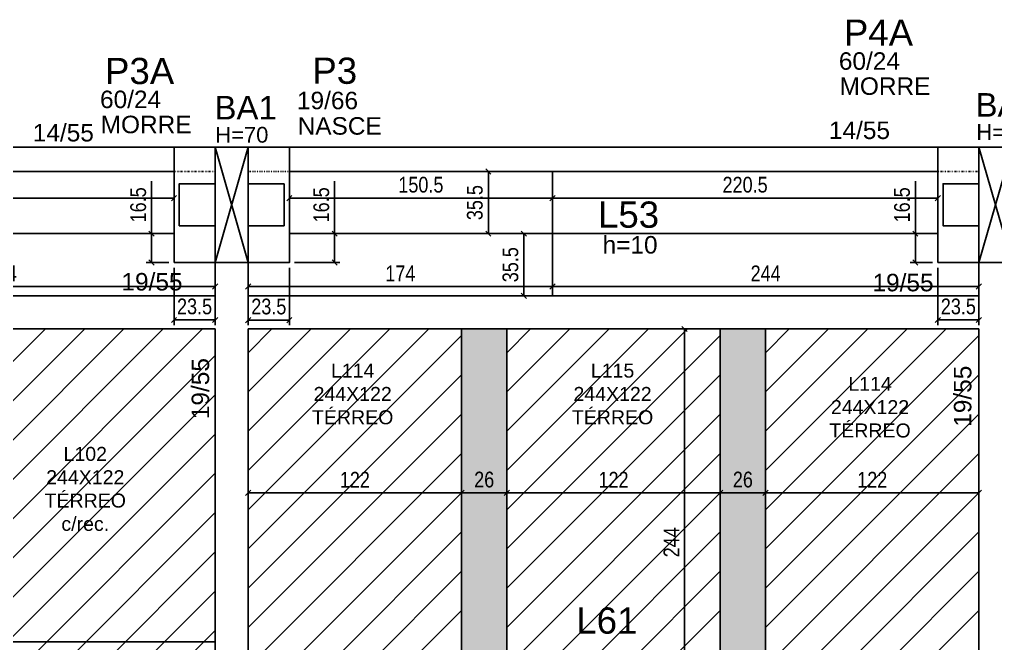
# Model space of a CAD drawing. Header units: millimetres. Extents: x 3753 to 7374, y 1906 to 3298.
# Drawn here: x 4570 to 5129, y 2940 to 3297 of the extents above; entities that cross this region are included whole.
import ezdxf

# ---------------------------------------------------------------- set-up
doc = ezdxf.new("R2010")
doc.units = ezdxf.units.MM
doc.linetypes.add('ESTILO_TQS_0004', pattern=[2, 0.5, -0.4, 0.1, -0.4, 0.1, -0.5])
for name, color, linetype in [('1', 1, 'Continuous'), ('3', 3, 'Continuous'), ('4', 4, 'Continuous'), ('7', 7, 'Continuous'), ('AUX00', 7, 'Continuous'), ('Painéis', 200, 'Continuous')]:
    doc.layers.add(name, color=color, linetype=linetype)
doc.layers.add('Hachura', color=251, linetype='Continuous', lineweight=9)
doc.layers.add('REAPROVEITAMENTO', color=251, linetype='Continuous', lineweight=9)
doc.styles.add('COTA TECNICA-50', font='techl___.ttf', dxfattribs={"height": 9})
doc.styles.get("Standard").update_dxf_attribs({"font": 'arial.ttf'})
doc.dimstyles.new('COTA PAINEL-50', dxfattribs={"dimtxt": 9, "dimasz": 3, "dimexe": 3, "dimexo": 3, "dimgap": 3, "dimtad": 1, "dimdec": 1, "dimzin": 12, "dimdsep": 46, "dimtxsty": 'COTA TECNICA-50', "dimblk1": 'OBLIQUE', "dimblk2": 'OBLIQUE', "dimsah": 1, "dimcen": 0.9, "dimclrd": 4, "dimclre": 4, "dimclrt": 240, "dimadec": 1, "dimazin": 3, "dimtfac": 1, "dimtdec": 1, "dimtmove": 0, "dimatfit": 3, "dimfxl": 1, "dimtolj": 1, "dimtzin": 12, "dimarcsym": 0})

# ---------------------------------------------------------------- blocks, each defined once
blk = doc.blocks.new('_Oblique')
at = {"color": 0, "linetype": 'ByBlock', "lineweight": -2}
blk.add_line((-0.5, -0.5), (0.5, 0.5), dxfattribs=at)
blk = doc.blocks.new('*D87')
at = {"layer": 'Defpoints', "color": 0, "transparency": 16777216}
for p in [(4950.8, 3120.17), (4950.8, 2876.17), (4950.8, 2876.17)]:
    blk.add_point(p, dxfattribs=at)
at = {"layer": 'Painéis', "color": 4, "lineweight": -2, "transparency": 16777216}
blk.add_line((4950.8, 3120.17), (4950.8, 2876.17), dxfattribs=at)
at = {"layer": 'Painéis', "color": 4, "lineweight": -2, "transparency": 16777216, "xscale": 3, "yscale": 3, "zscale": 3}
for p, rotation in [((4950.8, 3120.17), 90), ((4950.8, 2876.17), 270)]:
    blk.add_blockref('_Oblique', p, dxfattribs=dict(at, rotation=rotation))
at = {"layer": 'Painéis', "color": 240, "transparency": 16777216, "insert": (4943.24, 2998.17), "char_height": 9, "attachment_point": 5, "rotation": 90, "style": 'COTA TECNICA-50'}
blk.add_mtext('\\A1;244', dxfattribs=at)
blk = doc.blocks.new('*D90')
at = {"layer": 'Defpoints', "color": 0, "transparency": 16777216}
for p in [(4701.16, 3026.39), (4823.13, 3026.39), (4823.13, 3026.39)]:
    blk.add_point(p, dxfattribs=at)
at = {"layer": 'Painéis', "color": 4, "lineweight": -2, "transparency": 16777216}
blk.add_line((4701.16, 3026.39), (4823.13, 3026.39), dxfattribs=at)
at = {"layer": 'Painéis', "color": 4, "lineweight": -2, "transparency": 16777216, "xscale": 3, "yscale": 3, "zscale": 3, "rotation": 180}
blk.add_blockref('_Oblique', (4701.16, 3026.39), dxfattribs=at)
at = {"layer": 'Painéis', "color": 4, "lineweight": -2, "transparency": 16777216, "xscale": 3, "yscale": 3, "zscale": 3}
blk.add_blockref('_Oblique', (4823.13, 3026.39), dxfattribs=at)
at = {"layer": 'Painéis', "color": 240, "transparency": 16777216, "insert": (4762.14, 3033.95), "char_height": 9, "attachment_point": 5, "style": 'COTA TECNICA-50'}
blk.add_mtext('\\A1;122', dxfattribs=at)
blk = doc.blocks.new('*D91')
at = {"layer": 'Defpoints', "color": 0, "transparency": 16777216}
for p in [(4823.13, 3026.39), (4849.13, 3026.39), (4849.13, 3026.39)]:
    blk.add_point(p, dxfattribs=at)
at = {"layer": 'Painéis', "color": 4, "lineweight": -2, "transparency": 16777216}
blk.add_line((4823.13, 3026.39), (4849.13, 3026.39), dxfattribs=at)
at = {"layer": 'Painéis', "color": 4, "lineweight": -2, "transparency": 16777216, "xscale": 3, "yscale": 3, "zscale": 3, "rotation": 180}
blk.add_blockref('_Oblique', (4823.13, 3026.39), dxfattribs=at)
at = {"layer": 'Painéis', "color": 4, "lineweight": -2, "transparency": 16777216, "xscale": 3, "yscale": 3, "zscale": 3}
blk.add_blockref('_Oblique', (4849.13, 3026.39), dxfattribs=at)
at = {"layer": 'Painéis', "color": 240, "transparency": 16777216, "insert": (4836.13, 3033.99), "char_height": 9, "attachment_point": 5, "style": 'COTA TECNICA-50'}
blk.add_mtext('\\A1;26', dxfattribs=at)
blk = doc.blocks.new('*D92')
at = {"layer": 'Defpoints', "color": 0, "transparency": 16777216}
for p in [(4849.13, 3026.39), (4971.13, 3026.39), (4971.13, 3026.39)]:
    blk.add_point(p, dxfattribs=at)
at = {"layer": 'Painéis', "color": 4, "lineweight": -2, "transparency": 16777216}
blk.add_line((4849.13, 3026.39), (4971.13, 3026.39), dxfattribs=at)
at = {"layer": 'Painéis', "color": 4, "lineweight": -2, "transparency": 16777216, "xscale": 3, "yscale": 3, "zscale": 3, "rotation": 180}
blk.add_blockref('_Oblique', (4849.13, 3026.39), dxfattribs=at)
at = {"layer": 'Painéis', "color": 4, "lineweight": -2, "transparency": 16777216, "xscale": 3, "yscale": 3, "zscale": 3}
blk.add_blockref('_Oblique', (4971.13, 3026.39), dxfattribs=at)
at = {"layer": 'Painéis', "color": 240, "transparency": 16777216, "insert": (4910.13, 3033.95), "char_height": 9, "attachment_point": 5, "style": 'COTA TECNICA-50'}
blk.add_mtext('\\A1;122', dxfattribs=at)
blk = doc.blocks.new('*D93')
at = {"layer": 'Defpoints', "color": 0, "transparency": 16777216}
for p in [(4971.13, 3026.39), (4997.13, 3026.39), (4997.13, 3026.39)]:
    blk.add_point(p, dxfattribs=at)
at = {"layer": 'Painéis', "color": 4, "lineweight": -2, "transparency": 16777216}
blk.add_line((4971.13, 3026.39), (4997.13, 3026.39), dxfattribs=at)
at = {"layer": 'Painéis', "color": 4, "lineweight": -2, "transparency": 16777216, "xscale": 3, "yscale": 3, "zscale": 3, "rotation": 180}
blk.add_blockref('_Oblique', (4971.13, 3026.39), dxfattribs=at)
at = {"layer": 'Painéis', "color": 4, "lineweight": -2, "transparency": 16777216, "xscale": 3, "yscale": 3, "zscale": 3}
blk.add_blockref('_Oblique', (4997.13, 3026.39), dxfattribs=at)
at = {"layer": 'Painéis', "color": 240, "transparency": 16777216, "insert": (4984.13, 3033.99), "char_height": 9, "attachment_point": 5, "style": 'COTA TECNICA-50'}
blk.add_mtext('\\A1;26', dxfattribs=at)
blk = doc.blocks.new('*D94')
at = {"layer": 'Defpoints', "color": 0, "transparency": 16777216}
for p in [(4997.13, 3026.39), (5119.16, 3026.39), (5119.16, 3026.39)]:
    blk.add_point(p, dxfattribs=at)
at = {"layer": 'Painéis', "color": 4, "lineweight": -2, "transparency": 16777216}
blk.add_line((4997.13, 3026.39), (5119.16, 3026.39), dxfattribs=at)
at = {"layer": 'Painéis', "color": 4, "lineweight": -2, "transparency": 16777216, "xscale": 3, "yscale": 3, "zscale": 3, "rotation": 180}
blk.add_blockref('_Oblique', (4997.13, 3026.39), dxfattribs=at)
at = {"layer": 'Painéis', "color": 4, "lineweight": -2, "transparency": 16777216, "xscale": 3, "yscale": 3, "zscale": 3}
blk.add_blockref('_Oblique', (5119.16, 3026.39), dxfattribs=at)
at = {"layer": 'Painéis', "color": 240, "transparency": 16777216, "insert": (5058.14, 3033.95), "char_height": 9, "attachment_point": 5, "style": 'COTA TECNICA-50'}
blk.add_mtext('\\A1;122', dxfattribs=at)
blk = doc.blocks.new('*D265')
at = {"layer": 'Defpoints', "color": 0, "transparency": 16777216}
for p in [(4724.66, 3174.67), (4750.57, 3174.67), (4724.66, 3158.17)]:
    blk.add_point(p, dxfattribs=at)
at = {"layer": 'Painéis', "color": 4, "lineweight": -2, "transparency": 16777216}
for p, q in [((4750.57, 3174.67), (4750.57, 3204.64)), ((4727.66, 3174.67), (4753.57, 3174.67)), ((4750.57, 3158.17), (4750.57, 3174.67)), ((4727.66, 3158.17), (4753.57, 3158.17))]:
    blk.add_line(p, q, dxfattribs=at)
at = {"layer": 'Painéis', "color": 4, "lineweight": -2, "transparency": 16777216, "xscale": 3, "yscale": 3, "zscale": 3}
for p, rotation in [((4750.57, 3174.67), 90), ((4750.57, 3158.17), 270)]:
    blk.add_blockref('_Oblique', p, dxfattribs=dict(at, rotation=rotation))
at = {"layer": 'Painéis', "color": 240, "transparency": 16777216, "insert": (4742.97, 3191.15), "char_height": 9, "attachment_point": 5, "rotation": 90, "style": 'COTA TECNICA-50'}
blk.add_mtext('\\A1;16.5', dxfattribs=at)
blk = doc.blocks.new('*D46')
at = {"layer": 'Defpoints', "color": 0, "transparency": 16777216}
for p in [(4701.16, 3158.17), (4724.66, 3158.17), (4724.66, 3125.26)]:
    blk.add_point(p, dxfattribs=at)
at = {"layer": 'Painéis', "color": 4, "lineweight": -2, "transparency": 16777216}
for p, q in [((4701.16, 3155.17), (4701.16, 3122.26)), ((4724.66, 3155.17), (4724.66, 3122.26)), ((4701.16, 3125.26), (4724.66, 3125.26))]:
    blk.add_line(p, q, dxfattribs=at)
at = {"layer": 'Painéis', "color": 4, "lineweight": -2, "transparency": 16777216, "xscale": 3, "yscale": 3, "zscale": 3, "rotation": 180}
blk.add_blockref('_Oblique', (4701.16, 3125.26), dxfattribs=at)
at = {"layer": 'Painéis', "color": 4, "lineweight": -2, "transparency": 16777216, "xscale": 3, "yscale": 3, "zscale": 3}
blk.add_blockref('_Oblique', (4724.66, 3125.26), dxfattribs=at)
at = {"layer": 'Painéis', "color": 240, "transparency": 16777216, "insert": (4712.91, 3132.96), "char_height": 9, "attachment_point": 5, "style": 'COTA TECNICA-50'}
blk.add_mtext('\\A1;23.5', dxfattribs=at)
blk = doc.blocks.new('*D266')
at = {"layer": 'Defpoints', "color": 0, "transparency": 16777216}
for p in [(5082.82, 3174.67), (5095.66, 3174.67), (5095.66, 3158.17)]:
    blk.add_point(p, dxfattribs=at)
at = {"layer": 'Painéis', "color": 4, "lineweight": -2, "transparency": 16777216}
for p, q in [((5082.82, 3174.67), (5082.82, 3204.64)), ((5092.66, 3174.67), (5079.82, 3174.67)), ((5082.82, 3158.17), (5082.82, 3174.67)), ((5092.66, 3158.17), (5079.82, 3158.17))]:
    blk.add_line(p, q, dxfattribs=at)
at = {"layer": 'Painéis', "color": 4, "lineweight": -2, "transparency": 16777216, "xscale": 3, "yscale": 3, "zscale": 3}
for p, rotation in [((5082.82, 3174.67), 90), ((5082.82, 3158.17), 270)]:
    blk.add_blockref('_Oblique', p, dxfattribs=dict(at, rotation=rotation))
at = {"layer": 'Painéis', "color": 240, "transparency": 16777216, "insert": (5075.22, 3191.15), "char_height": 9, "attachment_point": 5, "rotation": 90, "style": 'COTA TECNICA-50'}
blk.add_mtext('\\A1;16.5', dxfattribs=at)
blk = doc.blocks.new('*D47')
at = {"layer": 'Defpoints', "color": 0, "transparency": 16777216}
for p in [(5095.66, 3158.17), (5119.16, 3158.17), (5095.66, 3125.31)]:
    blk.add_point(p, dxfattribs=at)
at = {"layer": 'Painéis', "color": 4, "lineweight": -2, "transparency": 16777216}
for p, q in [((5095.66, 3155.17), (5095.66, 3122.31)), ((5119.16, 3155.17), (5119.16, 3122.31)), ((5119.16, 3125.31), (5095.66, 3125.31))]:
    blk.add_line(p, q, dxfattribs=at)
at = {"layer": 'Painéis', "color": 4, "lineweight": -2, "transparency": 16777216, "xscale": 3, "yscale": 3, "zscale": 3, "rotation": 180}
blk.add_blockref('_Oblique', (5095.66, 3125.31), dxfattribs=at)
at = {"layer": 'Painéis', "color": 4, "lineweight": -2, "transparency": 16777216, "xscale": 3, "yscale": 3, "zscale": 3}
blk.add_blockref('_Oblique', (5119.16, 3125.31), dxfattribs=at)
at = {"layer": 'Painéis', "color": 240, "transparency": 16777216, "insert": (5107.41, 3133), "char_height": 9, "attachment_point": 5, "style": 'COTA TECNICA-50'}
blk.add_mtext('\\A1;23.5', dxfattribs=at)
blk = doc.blocks.new('*D267')
at = {"layer": 'Defpoints', "color": 0, "transparency": 16777216}
for p in [(4701.16, 3144.4), (4875.16, 3144.4), (4875.16, 3144.4)]:
    blk.add_point(p, dxfattribs=at)
at = {"layer": 'Painéis', "color": 4, "lineweight": -2, "transparency": 16777216}
blk.add_line((4701.16, 3144.4), (4875.16, 3144.4), dxfattribs=at)
at = {"layer": 'Painéis', "color": 4, "lineweight": -2, "transparency": 16777216, "xscale": 3, "yscale": 3, "zscale": 3, "rotation": 180}
blk.add_blockref('_Oblique', (4701.16, 3144.4), dxfattribs=at)
at = {"layer": 'Painéis', "color": 4, "lineweight": -2, "transparency": 16777216, "xscale": 3, "yscale": 3, "zscale": 3}
blk.add_blockref('_Oblique', (4875.16, 3144.4), dxfattribs=at)
at = {"layer": 'Painéis', "color": 240, "transparency": 16777216, "insert": (4788.16, 3151.96), "char_height": 9, "attachment_point": 5, "style": 'COTA TECNICA-50'}
blk.add_mtext('\\A1;174', dxfattribs=at)
blk = doc.blocks.new('*D48')
at = {"layer": 'Defpoints', "color": 0, "transparency": 16777216}
for p in [(4875.16, 3144.4), (5119.16, 3144.4), (5119.16, 3144.4)]:
    blk.add_point(p, dxfattribs=at)
at = {"layer": 'Painéis', "color": 4, "lineweight": -2, "transparency": 16777216}
blk.add_line((4875.16, 3144.4), (5119.16, 3144.4), dxfattribs=at)
at = {"layer": 'Painéis', "color": 4, "lineweight": -2, "transparency": 16777216, "xscale": 3, "yscale": 3, "zscale": 3, "rotation": 180}
blk.add_blockref('_Oblique', (4875.16, 3144.4), dxfattribs=at)
at = {"layer": 'Painéis', "color": 4, "lineweight": -2, "transparency": 16777216, "xscale": 3, "yscale": 3, "zscale": 3}
blk.add_blockref('_Oblique', (5119.16, 3144.4), dxfattribs=at)
at = {"layer": 'Painéis', "color": 240, "transparency": 16777216, "insert": (4997.16, 3151.96), "char_height": 9, "attachment_point": 5, "style": 'COTA TECNICA-50'}
blk.add_mtext('\\A1;244', dxfattribs=at)
blk = doc.blocks.new('*D49')
at = {"layer": 'Defpoints', "color": 0, "transparency": 16777216}
for p in [(4875.16, 3195.01), (4875.16, 3195.01), (5095.66, 3195.01)]:
    blk.add_point(p, dxfattribs=at)
at = {"layer": 'Painéis', "color": 4, "lineweight": -2, "transparency": 16777216}
blk.add_line((5095.66, 3195.01), (4875.16, 3195.01), dxfattribs=at)
at = {"layer": 'Painéis', "color": 4, "lineweight": -2, "transparency": 16777216, "xscale": 3, "yscale": 3, "zscale": 3, "rotation": 180}
blk.add_blockref('_Oblique', (4875.16, 3195.01), dxfattribs=at)
at = {"layer": 'Painéis', "color": 4, "lineweight": -2, "transparency": 16777216, "xscale": 3, "yscale": 3, "zscale": 3}
blk.add_blockref('_Oblique', (5095.66, 3195.01), dxfattribs=at)
at = {"layer": 'Painéis', "color": 240, "transparency": 16777216, "insert": (4985.41, 3202.61), "char_height": 9, "attachment_point": 5, "style": 'COTA TECNICA-50'}
blk.add_mtext('\\A1;220.5', dxfattribs=at)
blk = doc.blocks.new('*D50')
at = {"layer": 'Defpoints', "color": 0, "transparency": 16777216}
for p in [(4724.66, 3195.01), (4724.66, 3195.01), (4875.16, 3195.01)]:
    blk.add_point(p, dxfattribs=at)
at = {"layer": 'Painéis', "color": 4, "lineweight": -2, "transparency": 16777216}
blk.add_line((4875.16, 3195.01), (4724.66, 3195.01), dxfattribs=at)
at = {"layer": 'Painéis', "color": 4, "lineweight": -2, "transparency": 16777216, "xscale": 3, "yscale": 3, "zscale": 3, "rotation": 180}
blk.add_blockref('_Oblique', (4724.66, 3195.01), dxfattribs=at)
at = {"layer": 'Painéis', "color": 4, "lineweight": -2, "transparency": 16777216, "xscale": 3, "yscale": 3, "zscale": 3}
blk.add_blockref('_Oblique', (4875.16, 3195.01), dxfattribs=at)
at = {"layer": 'Painéis', "color": 240, "transparency": 16777216, "insert": (4799.91, 3202.61), "char_height": 9, "attachment_point": 5, "style": 'COTA TECNICA-50'}
blk.add_mtext('\\A1;150.5', dxfattribs=at)
blk = doc.blocks.new('*D51')
at = {"layer": 'Defpoints', "color": 0, "transparency": 16777216}
for p in [(4858.87, 3174.67), (4859.63, 3174.67), (4859.63, 3139.17)]:
    blk.add_point(p, dxfattribs=at)
at = {"layer": 'Painéis', "color": 4, "lineweight": -2, "transparency": 16777216}
for p, q in [((4856.63, 3174.67), (4855.87, 3174.67)), ((4858.87, 3139.17), (4858.87, 3174.67)), ((4856.63, 3139.17), (4855.87, 3139.17))]:
    blk.add_line(p, q, dxfattribs=at)
at = {"layer": 'Painéis', "color": 4, "lineweight": -2, "transparency": 16777216, "xscale": 3, "yscale": 3, "zscale": 3}
for p, rotation in [((4858.87, 3174.67), 90), ((4858.87, 3139.17), 270)]:
    blk.add_blockref('_Oblique', p, dxfattribs=dict(at, rotation=rotation))
at = {"layer": 'Painéis', "color": 240, "transparency": 16777216, "insert": (4851.17, 3156.92), "char_height": 9, "attachment_point": 5, "rotation": 90, "style": 'COTA TECNICA-50'}
blk.add_mtext('\\A1;35.5', dxfattribs=at)
blk = doc.blocks.new('*D52')
at = {"layer": 'Defpoints', "color": 0, "transparency": 16777216}
for p in [(4838.5, 3210.17), (4840.38, 3210.17), (4840.38, 3174.67)]:
    blk.add_point(p, dxfattribs=at)
at = {"layer": 'Painéis', "color": 4, "lineweight": -2, "transparency": 16777216}
for p, q in [((4837.38, 3210.17), (4835.5, 3210.17)), ((4838.5, 3174.67), (4838.5, 3210.17)), ((4837.38, 3174.67), (4835.5, 3174.67))]:
    blk.add_line(p, q, dxfattribs=at)
at = {"layer": 'Painéis', "color": 4, "lineweight": -2, "transparency": 16777216, "xscale": 3, "yscale": 3, "zscale": 3}
for p, rotation in [((4838.5, 3210.17), 90), ((4838.5, 3174.67), 270)]:
    blk.add_blockref('_Oblique', p, dxfattribs=dict(at, rotation=rotation))
at = {"layer": 'Painéis', "color": 240, "transparency": 16777216, "insert": (4830.8, 3192.42), "char_height": 9, "attachment_point": 5, "rotation": 90, "style": 'COTA TECNICA-50'}
blk.add_mtext('\\A1;35.5', dxfattribs=at)
blk = doc.blocks.new('*D269')
at = {"layer": 'Defpoints', "color": 0, "transparency": 16777216}
for p in [(4645.82, 3174.67), (4658.66, 3174.67), (4658.66, 3158.17)]:
    blk.add_point(p, dxfattribs=at)
at = {"layer": 'Painéis', "color": 4, "lineweight": -2, "transparency": 16777216}
for p, q in [((4645.82, 3174.67), (4645.82, 3204.64)), ((4655.66, 3174.67), (4642.82, 3174.67)), ((4645.82, 3158.17), (4645.82, 3174.67)), ((4655.66, 3158.17), (4642.82, 3158.17))]:
    blk.add_line(p, q, dxfattribs=at)
at = {"layer": 'Painéis', "color": 4, "lineweight": -2, "transparency": 16777216, "xscale": 3, "yscale": 3, "zscale": 3}
for p, rotation in [((4645.82, 3174.67), 90), ((4645.82, 3158.17), 270)]:
    blk.add_blockref('_Oblique', p, dxfattribs=dict(at, rotation=rotation))
at = {"layer": 'Painéis', "color": 240, "transparency": 16777216, "insert": (4638.22, 3191.15), "char_height": 9, "attachment_point": 5, "rotation": 90, "style": 'COTA TECNICA-50'}
blk.add_mtext('\\A1;16.5', dxfattribs=at)
blk = doc.blocks.new('*D54')
at = {"layer": 'Defpoints', "color": 0, "transparency": 16777216}
for p in [(4658.66, 3158.17), (4682.16, 3158.17), (4658.66, 3125.31)]:
    blk.add_point(p, dxfattribs=at)
at = {"layer": 'Painéis', "color": 4, "lineweight": -2, "transparency": 16777216}
for p, q in [((4658.66, 3155.17), (4658.66, 3122.31)), ((4682.16, 3155.17), (4682.16, 3122.31)), ((4682.16, 3125.31), (4658.66, 3125.31))]:
    blk.add_line(p, q, dxfattribs=at)
at = {"layer": 'Painéis', "color": 4, "lineweight": -2, "transparency": 16777216, "xscale": 3, "yscale": 3, "zscale": 3, "rotation": 180}
blk.add_blockref('_Oblique', (4658.66, 3125.31), dxfattribs=at)
at = {"layer": 'Painéis', "color": 4, "lineweight": -2, "transparency": 16777216, "xscale": 3, "yscale": 3, "zscale": 3}
blk.add_blockref('_Oblique', (4682.16, 3125.31), dxfattribs=at)
at = {"layer": 'Painéis', "color": 240, "transparency": 16777216, "insert": (4670.41, 3133), "char_height": 9, "attachment_point": 5, "style": 'COTA TECNICA-50'}
blk.add_mtext('\\A1;23.5', dxfattribs=at)
blk = doc.blocks.new('*D55')
at = {"layer": 'Defpoints', "color": 0, "transparency": 16777216}
for p in [(4438.16, 3144.4), (4682.16, 3144.4), (4682.16, 3144.4)]:
    blk.add_point(p, dxfattribs=at)
at = {"layer": 'Painéis', "color": 4, "lineweight": -2, "transparency": 16777216}
blk.add_line((4438.16, 3144.4), (4682.16, 3144.4), dxfattribs=at)
at = {"layer": 'Painéis', "color": 4, "lineweight": -2, "transparency": 16777216, "xscale": 3, "yscale": 3, "zscale": 3, "rotation": 180}
blk.add_blockref('_Oblique', (4438.16, 3144.4), dxfattribs=at)
at = {"layer": 'Painéis', "color": 4, "lineweight": -2, "transparency": 16777216, "xscale": 3, "yscale": 3, "zscale": 3}
blk.add_blockref('_Oblique', (4682.16, 3144.4), dxfattribs=at)
at = {"layer": 'Painéis', "color": 240, "transparency": 16777216, "insert": (4560.16, 3151.96), "char_height": 9, "attachment_point": 5, "style": 'COTA TECNICA-50'}
blk.add_mtext('\\A1;244', dxfattribs=at)
blk = doc.blocks.new('*D56')
at = {"layer": 'Defpoints', "color": 0, "transparency": 16777216}
for p in [(4438.16, 3195.01), (4438.16, 3195.01), (4658.66, 3195.01)]:
    blk.add_point(p, dxfattribs=at)
at = {"layer": 'Painéis', "color": 4, "lineweight": -2, "transparency": 16777216}
blk.add_line((4658.66, 3195.01), (4438.16, 3195.01), dxfattribs=at)
at = {"layer": 'Painéis', "color": 4, "lineweight": -2, "transparency": 16777216, "xscale": 3, "yscale": 3, "zscale": 3, "rotation": 180}
blk.add_blockref('_Oblique', (4438.16, 3195.01), dxfattribs=at)
at = {"layer": 'Painéis', "color": 4, "lineweight": -2, "transparency": 16777216, "xscale": 3, "yscale": 3, "zscale": 3}
blk.add_blockref('_Oblique', (4658.66, 3195.01), dxfattribs=at)
at = {"layer": 'Painéis', "color": 240, "transparency": 16777216, "insert": (4548.41, 3202.61), "char_height": 9, "attachment_point": 5, "style": 'COTA TECNICA-50'}
blk.add_mtext('\\A1;220.5', dxfattribs=at)

msp = doc.modelspace()

# ---------------------------------------------------------------- hatches: boundary and pattern name
at = {"layer": 'Hachura', "linetype": 'ByBlock'}
h = msp.add_hatch(color=256, dxfattribs=at)
h.dxf.hatch_style = 1
h.paths.add_polyline_path([(4823.13, 2697.17), (4849.13, 2697.17), (4849.13, 3120.17), (4823.13, 3120.17)])
h = msp.add_hatch(color=256, dxfattribs=at)
h.dxf.hatch_style = 1
h.paths.add_polyline_path([(4971.13, 2697.17), (4997.13, 2697.17), (4997.13, 3120.17), (4971.13, 3120.17)])
at = {"layer": 'REAPROVEITAMENTO', "linetype": 'ByBlock'}
h = msp.add_hatch(dxfattribs=at)
h.set_pattern_fill('ANSI31', color=256, scale=5, style=2)
h.set_pattern_definition([(45, (-1856.615, 944.047), (-11.22532, 11.22532), [])])
h.paths.add_polyline_path([(4679.66, 2776.17), (4682.19, 2776.17), (4682.19, 3120.17), (4560.14, 3120.17), (4560.14, 2702.67), (4590.64, 2702.67), (4590.64, 2697.35), (4679.66, 2697.35)])
h = msp.add_hatch(dxfattribs=at)
h.set_pattern_fill('ANSI31', color=256, scale=5, style=2)
h.set_pattern_definition([(45, (-1573.38, 716.047), (-11.22532, 11.22532), [])])
h.paths.add_polyline_path([(4703.66, 2776.17), (4703.66, 2697.17), (4823.13, 2697.17), (4823.13, 3120.17), (4701.13, 3120.17), (4701.13, 2776.17)])
h = msp.add_hatch(dxfattribs=at)
h.set_pattern_fill('ANSI31', color=256, scale=5, style=2)
h.set_pattern_definition([(45, (-1425.38, 716.047), (-11.22532, 11.22532), [])])
h.paths.add_polyline_path([(4971.13, 3120.17), (4849.13, 3120.17), (4849.13, 2697.17), (4971.13, 2697.17)])
h = msp.add_hatch(dxfattribs=at)
h.set_pattern_fill('ANSI31', color=256, scale=5, style=2)
h.set_pattern_definition([(45, (-1277.38, 716.047), (-11.22532, 11.22532), [])])
h.paths.add_polyline_path([(5088.66, 2697.17), (5088.66, 2782.17), (5119.13, 2782.17), (5119.13, 3120.17), (4997.13, 3120.17), (4997.13, 2697.17)])

# ---------------------------------------------------------------- linework, layer by layer
at = {"layer": '1', "linetype": 'Continuous'}
for p, q in [((4682.16, 3158.17), (4701.16, 3224.17)), ((4682.16, 3224.17), (4701.16, 3158.17)), ((5119.16, 3158.17), (5138.16, 3224.17)), ((5119.16, 3224.17), (5138.16, 3158.17))]:
    msp.add_line(p, q, dxfattribs=at)
at = {"layer": '3', "linetype": 'Continuous'}
for p, q in [((4269.66, 3224.17), (4682.16, 3224.17)), ((4701.16, 3224.17), (5119.16, 3224.17)), ((4269.66, 3210.17), (4658.66, 3210.17)), ((4724.66, 3210.17), (5095.66, 3210.17))]:
    msp.add_line(p, q, dxfattribs=at)
at = {"layer": '3', "linetype": 'ESTILO_TQS_0004'}
for p, q in [((4658.66, 3210.17), (4682.16, 3210.17)), ((4724.66, 3210.17), (4701.16, 3210.17)), ((5095.66, 3210.17), (5119.16, 3210.17))]:
    msp.add_line(p, q, dxfattribs=at)
at = {"layer": '3', "linetype": 'Continuous'}
for points in [[(4658.66, 3158.17), (4724.66, 3158.17), (4724.66, 3224.17), (4658.66, 3224.17), (4658.66, 3158.17)], [(5095.66, 3158.17), (5161.66, 3158.17), (5161.66, 3224.17), (5095.66, 3224.17), (5095.66, 3158.17)], [(4682.16, 3158.17), (4682.16, 3139.17)], [(4701.16, 3139.17), (4701.16, 3158.17)], [(5119.16, 3158.17), (5119.16, 3139.17)], [(4682.16, 3139.17), (4264.16, 3139.17)], [(5119.16, 3139.17), (4701.16, 3139.17)], [(4264.16, 3120.17), (4682.16, 3120.17)], [(4682.16, 3120.17), (4682.16, 2776.17)], [(4701.16, 3120.17), (5119.16, 3120.17)], [(4701.16, 2776.17), (4701.16, 3120.17)], [(5119.16, 3120.17), (5119.16, 2782.17)]]:
    msp.add_lwpolyline(points, dxfattribs=at)
at = {"layer": '7', "linetype": 'Continuous'}
for points in [[(4682.16, 3158.17), (4701.16, 3158.17), (4701.16, 3224.17), (4682.16, 3224.17), (4682.16, 3158.17)], [(5119.16, 3158.17), (5138.16, 3158.17), (5138.16, 3224.17), (5119.16, 3224.17), (5119.16, 3158.17)], [(4682.16, 3203.17), (4661.66, 3203.17), (4661.66, 3179.17), (4682.16, 3179.17), (4682.16, 3203.17)], [(4721.66, 3203.17), (4701.16, 3203.17), (4701.16, 3179.17), (4721.66, 3179.17), (4721.66, 3203.17)], [(5119.16, 3203.17), (5098.66, 3203.17), (5098.66, 3179.17), (5119.16, 3179.17), (5119.16, 3203.17)]]:
    msp.add_lwpolyline(points, dxfattribs=at)
at = {"layer": 'Painéis'}
for p, q in [((4875.16, 3210.17), (4875.16, 3139.17)), ((4269.66, 3174.67), (4658.66, 3174.67)), ((4724.66, 3174.67), (5095.66, 3174.67)), ((4823.13, 2697.17), (4823.13, 3120.17)), ((4849.13, 2697.17), (4849.13, 3120.17)), ((4971.13, 2697.17), (4971.13, 3120.17)), ((4997.13, 2697.17), (4997.13, 3120.17)), ((4682.16, 2941.19), (4264.14, 2941.19))]:
    msp.add_line(p, q, dxfattribs=at)

# ---------------------------------------------------------------- texts
at = {"layer": '3', "linetype": 'Continuous'}
for s, height, p in [('60/24', 10, (5039.05, 3268.39)), ('MORRE', 10, (5039.44, 3254.04)), ('60/24', 10, (4616.33, 3246.46)), ('19/66', 10, (4729.01, 3245.82)), ('MORRE', 10, (4616.72, 3232.11)), ('NASCE', 10, (4729.4, 3231.28)), ('14/55', 10, (5033.36, 3228.78)), ('14/55', 10, (4577.86, 3227.4)), ('H=70', 9, (4682.26, 3226.71)), ('H=70', 9, (5117.7, 3228.3)), ('h=10', 10, (4903.87, 3163.3)), ('19/55', 10, (4628.58, 3142.17)), ('19/55', 10, (5058.29, 3141.7))]:
    msp.add_text(s, height=height, dxfattribs=at).set_placement(p)
for p in [(4678.74, 3068.56), (5114.85, 3064.22)]:
    msp.add_text('19/55', height=10, rotation=90, dxfattribs=at).set_placement(p)
at = {"layer": '4', "linetype": 'Continuous'}
for s, height, p in [('P4A', 15, (5041.92, 3282.12)), ('P3A', 15, (4619.2, 3260.19)), ('P3', 15, (4737.82, 3260.35)), ('BA1', 13.5, (4681.83, 3239.97)), ('BA1', 13.5, (5117.27, 3241.56)), ('L53', 15, (4901.26, 3178.06)), ('L61', 15, (4888.83, 2945.9))]:
    msp.add_text(s, height=height, dxfattribs=at).set_placement(p)
at = {"layer": 'AUX00', "char_height": 8, "attachment_point": 1}
for s, insert in [('\\pxqc;L114^J244X122^JTÉRREO', (4699.33, 3100.34)), ('\\pxqc;L115^J244X122^JTÉRREO', (4848.02, 3100.34)), ('\\pxqc;L114^J244X122^JTÉRREO', (4995.33, 3092.79)), ('\\pxqc;L102 ^J244X122^JTÉRREO^Jc/rec.', (4546.34, 3052.72))]:
    msp.add_mtext_dynamic_manual_height_columns(s, width=123.1041, gutter_width=12.5, heights=[0], dxfattribs=dict(at, insert=insert))

# ---------------------------------------------------------------- dimensions: what is measured, and where the dimension line sits
at = {"layer": 'Painéis'}
for base, p1, p2, picture, middle in [((4838.5, 3210.17), (4840.38, 3174.67), (4840.38, 3210.17), '*D52', (4830.8, 3192.42)), ((4645.82, 3174.67), (4658.66, 3158.17), (4658.66, 3174.67), '*D269', (4638.22, 3191.15)), ((4750.57, 3174.67), (4724.66, 3158.17), (4724.66, 3174.67), '*D265', (4742.97, 3191.15)), ((5082.82, 3174.67), (5095.66, 3158.17), (5095.66, 3174.67), '*D266', (5075.22, 3191.15)), ((4858.87, 3174.67), (4859.63, 3139.17), (4859.63, 3174.67), '*D51', (4851.17, 3156.92)), ((4950.8, 2876.17), (4950.8, 3120.17), (4950.8, 2876.17), '*D87', (4943.24, 2998.17))]:
    dim = msp.add_linear_dim(base=base, p1=p1, p2=p2, angle=90, dimstyle='COTA PAINEL-50', dxfattribs=at)
    dim.commit()
    dim.dimension.update_dxf_attribs({"geometry": picture, "text_midpoint": middle})
for base, p1, p2, picture, middle in [((4438.16, 3195.01), (4658.66, 3195.01), (4438.16, 3195.01), '*D56', (4548.41, 3202.61)), ((4724.66, 3195.01), (4875.16, 3195.01), (4724.66, 3195.01), '*D50', (4799.91, 3202.61)), ((4875.16, 3195.01), (5095.66, 3195.01), (4875.16, 3195.01), '*D49', (4985.41, 3202.61)), ((4682.16, 3144.4), (4438.16, 3144.4), (4682.16, 3144.4), '*D55', (4560.16, 3151.96)), ((4875.16, 3144.4), (4701.16, 3144.4), (4875.16, 3144.4), '*D267', (4788.16, 3151.96)), ((5119.16, 3144.4), (4875.16, 3144.4), (5119.16, 3144.4), '*D48', (4997.16, 3151.96)), ((4823.13, 3026.39), (4701.16, 3026.39), (4823.13, 3026.39), '*D90', (4762.14, 3033.95))]:
    dim = msp.add_linear_dim(base=base, p1=p1, p2=p2, dimstyle='COTA PAINEL-50', dxfattribs=at)
    dim.commit()
    dim.dimension.update_dxf_attribs({"geometry": picture, "text_midpoint": middle})
for base, p1, p2, picture, middle in [((4658.66, 3125.31), (4682.16, 3158.17), (4658.66, 3158.17), '*D54', (4670.41, 3125.31)), ((4724.66, 3125.26), (4701.16, 3158.17), (4724.66, 3158.17), '*D46', (4712.91, 3125.26)), ((5095.66, 3125.31), (5119.16, 3158.17), (5095.66, 3158.17), '*D47', (5107.41, 3125.31))]:
    dim = msp.add_linear_dim(base=base, p1=p1, p2=p2, dimstyle='COTA PAINEL-50', dxfattribs=at)
    dim.commit()
    dim.dimension.update_dxf_attribs({"geometry": picture, "text_midpoint": middle, "dimtype": 160})
for base, p1, p2, picture, middle in [((4849.13, 3026.39), (4823.13, 3026.39), (4849.13, 3026.39), '*D91', (4836.13, 3033.99)), ((4971.13, 3026.39), (4849.13, 3026.39), (4971.13, 3026.39), '*D92', (4910.13, 3033.95)), ((4997.13, 3026.39), (4971.13, 3026.39), (4997.13, 3026.39), '*D93', (4984.13, 3033.99)), ((5119.16, 3026.39), (4997.13, 3026.39), (5119.16, 3026.39), '*D94', (5058.14, 3033.95))]:
    dim = msp.add_linear_dim(base=base, p1=p1, p2=p2, dimstyle='COTA PAINEL-50', override={"dimtmove": 1}, dxfattribs=at)
    dim.commit()
    dim.dimension.update_dxf_attribs({"geometry": picture, "text_midpoint": middle})

doc.saveas('drawing.dxf')
